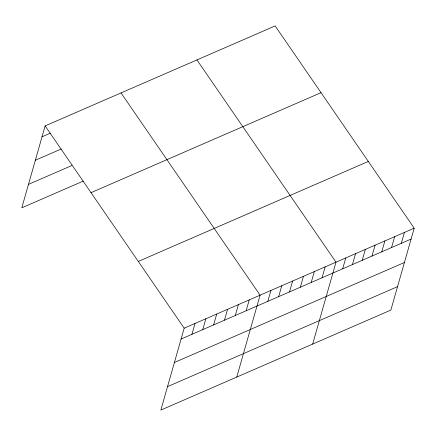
<?xml version="1.0" encoding="UTF-8"?>
<svg xmlns="http://www.w3.org/2000/svg" width="436" height="436" viewBox="0 0 436 436"><rect width="100%" height="100%" fill="white"/><g stroke="black" fill="none" stroke-linecap="round" stroke-linejoin="round"><path stroke-width="0.65" d="M45.131 125.917L184.183 328.172L160.851 410.069L390.869 310.083L414.2 228.181L275.149 25.931L45.131 125.917L21.8 207.819L83.249 181.104M191.927 334.341L195.023 323.458M202.767 329.627L205.868 318.743M213.613 324.913L216.714 314.029M224.458 320.198L227.554 309.315M235.298 315.484L238.399 304.606M246.144 310.77L249.245 299.892M236.759 377.075L260.09 295.177L121.034 92.923M267.829 301.341L270.93 290.463M278.675 296.627L281.776 285.749M289.52 291.918L292.621 281.035M300.36 287.204L303.461 276.32M311.206 282.49L314.307 271.606M322.051 277.776L325.152 266.892M312.667 344.08L335.993 262.178L196.941 59.923M342.669 268.81L345.77 257.932M352.446 264.559L355.547 253.681M362.223 260.314L365.319 249.43M371.995 256.063L375.096 245.179M381.773 251.812L384.874 240.934M391.55 247.561L394.651 236.683M401.327 243.315L404.423 232.432M42.03 136.8L50.462 133.133M35.354 160.235L61.258 148.976M28.476 184.379L71.853 165.527M91.015 192.663L321.038 92.672M138.294 261.431L368.311 161.44M184.183 328.172L414.2 228.181M181.082 339.055L411.099 239.064M174.405 362.49L404.423 262.499M167.528 386.634L397.545 286.648"/></g></svg>
